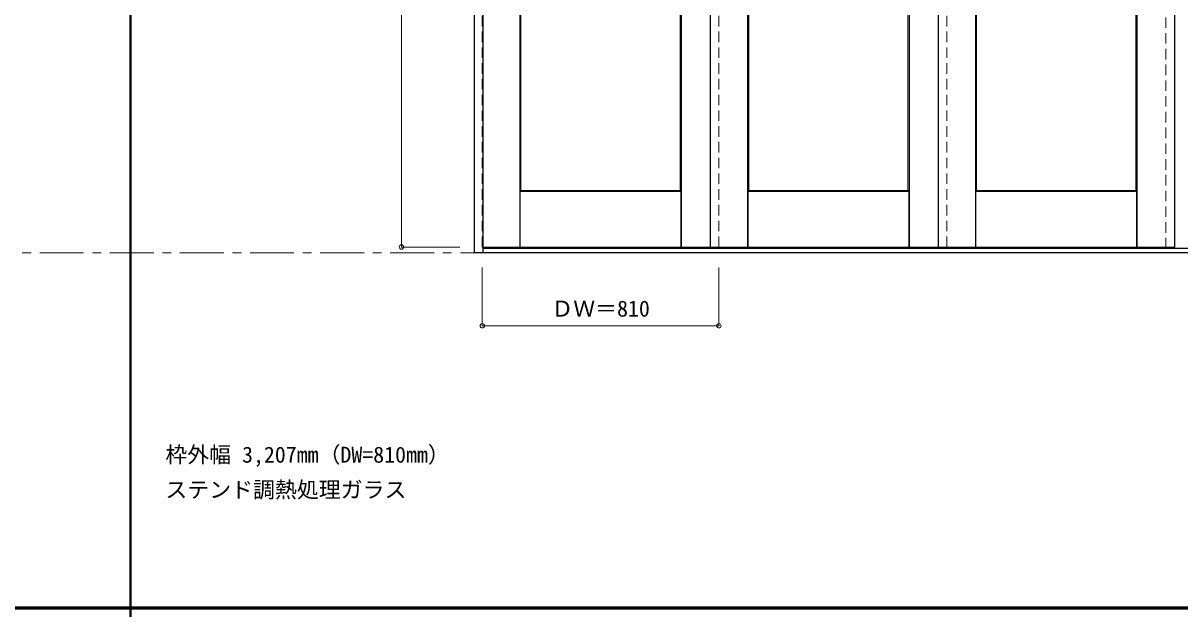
# Model space of a CAD drawing. Units: millimetres, scale not verified. Extents: x -6000 to 5700, y -4307 to 4260.
# Drawn here: x -267 to 3693, y 186 to 2193 of the extents above; entities that cross this region are included whole.
import ezdxf
from ezdxf.enums import TextEntityAlignment as Align

# ---------------------------------------------------------------- set-up
doc = ezdxf.new("R2010")
doc.units = ezdxf.units.MM
doc.header["$LTSCALE"] = 30
doc.header["$PDMODE"] = 32
doc.header["$PDSIZE"] = 15
doc.linetypes.add('CHAIN1', pattern=[8, 5, -1, 1, -1])
doc.linetypes.add('DASHED1', pattern=[1.8, 1.2, -0.6])
for name, color, linetype, lineweight in [('0-1_通り芯', 7, 'CHAIN1', 18), ('0-2_扉', 3, 'Continuous', 25), ('0-3_仕上げ', 4, 'Continuous', 9), ('0-4_枠', 3, 'Continuous', 25), ('0-B_寸法', 7, 'Continuous', 9), ('F-1_枠', 6, 'Continuous', 40)]:
    doc.layers.add(name, color=color, linetype=linetype, lineweight=lineweight)
doc.layers.add('0-A_文字', color=7, linetype='Continuous')
doc.styles.add('ＭＳ ゴシック', font='')
doc.styles.get('ＭＳ ゴシック').set_extended_font_data('MS Gothic')

msp = doc.modelspace()

# ---------------------------------------------------------------- linework, layer by layer
at = {"layer": '0-1_通り芯'}
msp.add_line((-5490, 1406), (5690, 1406), dxfattribs=at)
at = {"layer": '0-2_扉'}
for p, q in [((2085, 3409), (2085, 1426)), ((2865, 3409), (2865, 1426)), ((3675, 3409), (3675, 1426)), ((1308, 1426), (3675, 1426))]:
    msp.add_line(p, q, dxfattribs=at)
at = {"layer": '0-2_扉', "color": 4, "linetype": 'DASHED1', "lineweight": 9}
for p, q in [((2115, 1426), (2115, 3409)), ((2895, 1426), (2895, 3409))]:
    msp.add_line(p, q, dxfattribs=at)
msp.add_lwpolyline([(1308, 1426), (1305, 1426), (1305, 3409), (1308, 3409)], dxfattribs=at)
at = {"layer": '0-3_仕上げ', "color": 7, "lineweight": 18}
for p, q in [((1433, 1426), (1433, 3409)), ((1987, 1426), (1987, 3409)), ((2213, 1426), (2213, 3409)), ((2767, 1426), (2767, 3409)), ((2993, 1426), (2993, 3409)), ((3547, 1426), (3547, 3409)), ((1434, 1617), (1437, 1620)), ((1434, 1617), (1435, 1616)), ((1434, 1426), (1434, 1617)), ((1435, 1616), (1985, 1616)), ((1435, 1426), (1435, 1616)), ((1985, 1426), (1985, 1616)), ((1986, 1426), (1986, 1617)), ((2214, 1617), (2217, 1620)), ((2214, 1617), (2215, 1616)), ((2214, 1426), (2214, 1617)), ((2215, 1616), (2765, 1616)), ((2215, 1426), (2215, 1616)), ((2765, 1426), (2765, 1616)), ((2766, 1426), (2766, 1617)), ((2994, 1617), (2997, 1620)), ((2994, 1617), (2995, 1616)), ((2994, 1426), (2994, 1617)), ((2995, 1616), (3545, 1616)), ((2995, 1426), (2995, 1616)), ((3545, 1426), (3545, 1616)), ((3546, 1426), (3546, 1617))]:
    msp.add_line(p, q, dxfattribs=at)
at = {"layer": '0-3_仕上げ', "color": 3, "lineweight": 25}
for p, q in [((1437, 1620), (1437, 2795)), ((1983, 1620), (1983, 2795)), ((2217, 1620), (2217, 2795)), ((2763, 1620), (2763, 2795)), ((2997, 1620), (2997, 2795)), ((3543, 1620), (3543, 2795)), ((1437, 1620), (1983, 1620)), ((2217, 1620), (2763, 1620)), ((2997, 1620), (3543, 1620))]:
    msp.add_line(p, q, dxfattribs=at)
at = {"layer": '0-3_仕上げ', "color": 7, "lineweight": 18}
for points in [[(1983, 1620), (1986, 1617), (1985, 1616)], [(2763, 1620), (2766, 1617), (2765, 1616)], [(3543, 1620), (3546, 1617), (3545, 1616)]]:
    msp.add_lwpolyline(points, dxfattribs=at)
at = {"layer": '0-4_枠'}
for p, q in [((1278, 1406), (1278, 3453)), ((1308, 1406), (1308, 3453)), ((4485, 1406), (1278, 1406)), ((4455, 1421), (1308, 1421))]:
    msp.add_line(p, q, dxfattribs=at)
at = {"layer": '0-4_枠', "color": 4, "linetype": 'DASHED1', "lineweight": 9}
for p, q in [((3645, 1421), (3645, 3423)), ((3675, 1421), (3675, 3423))]:
    msp.add_line(p, q, dxfattribs=at)
at = {"layer": '0-B_寸法', "color": 4}
for p, q in [((1028, 3409), (1028, 1426)), ((1028, 1426), (1228, 1426)), ((1305, 1156), (1305, 1356))]:
    msp.add_line(p, q, dxfattribs=at)
msp.add_lwpolyline([(1305, 1156), (2115, 1156), (2115, 1356)], dxfattribs=at)
at = {"layer": '0-B_寸法'}
for p in [(1028, 1426), (1305, 1156), (2115, 1156)]:
    msp.add_point(p, dxfattribs=at)
at = {"layer": 'F-1_枠'}
for p, q in [((100, -3790), (100, 4175)), ((-6000, 190.5), (5700, 190.5)), ((-6000, 187.5), (5700, 187.5))]:
    msp.add_line(p, q, dxfattribs=at)

# ---------------------------------------------------------------- texts
at = {"layer": '0-A_文字', "style": 'ＭＳ ゴシック'}
for s, p in [('枠外幅 3,207mm（DW=810mm）', (220, 670.5)), ('ステンド調熱処理ガラス', (220, 550.5))]:
    msp.add_text(s, height=54.99, dxfattribs=at).set_placement(p, align=Align.BOTTOM_LEFT)
at = {"layer": '0-B_寸法', "style": 'ＭＳ ゴシック'}
msp.add_text('ＤＷ＝810', height=54.99, dxfattribs=at).set_placement((1541.25, 1171), align=Align.BOTTOM_LEFT)

doc.saveas('drawing.dxf')
